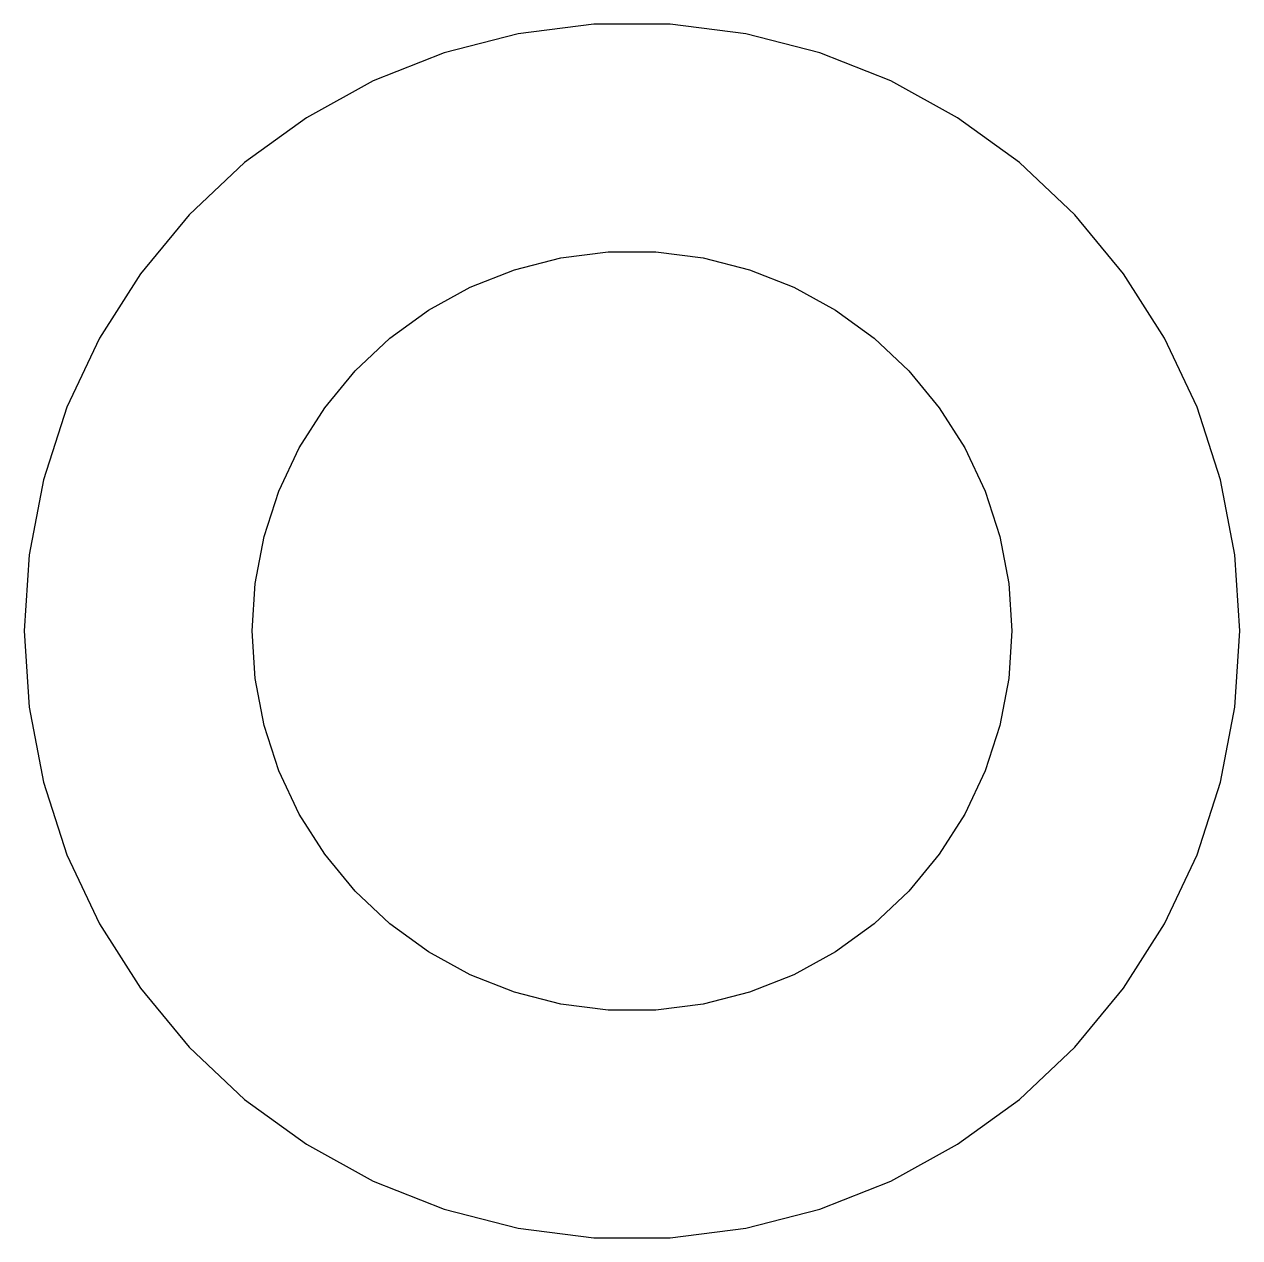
# Model space of a CAD drawing. Header units: metres. Extents: x -12 to 12, y -12 to 12.
import ezdxf

# ---------------------------------------------------------------- set-up
doc = ezdxf.new("R2010")
doc.units = ezdxf.units.M

msp = doc.modelspace()

# ---------------------------------------------------------------- linework, layer by layer
for p, q in [((-2.24857, 11.7874), (-3.70819, 11.4127)), ((-0.753479, 11.9763), (-2.24857, 11.7874)), ((0.753479, 11.9763), (-0.753479, 11.9763)), ((2.24857, 11.7874), (0.753479, 11.9763)), ((3.70819, 11.4127), (2.24857, 11.7874)), ((-3.70819, 11.4127), (-5.10934, 10.8579)), ((5.10934, 10.8579), (3.70819, 11.4127)), ((-5.10934, 10.8579), (-6.42992, 10.1319)), ((6.42992, 10.1319), (5.10934, 10.8579)), ((-6.42992, 10.1319), (-7.64908, 9.24615)), ((7.64908, 9.24615), (6.42992, 10.1319)), ((-7.64908, 9.24615), (-8.74762, 8.21455)), ((8.74762, 8.21455), (7.64908, 9.24615)), ((-8.74762, 8.21455), (-9.70819, 7.05342)), ((9.70819, 7.05342), (8.74762, 8.21455)), ((-1.40535, 7.36714), (-0.470917, 7.4852)), ((-0.470917, 7.4852), (0.470917, 7.4852)), ((0.470917, 7.4852), (1.40535, 7.36714)), ((-2.31763, 7.13292), (-1.40535, 7.36714)), ((1.40535, 7.36714), (2.31763, 7.13292)), ((-9.70819, 7.05342), (-10.5157, 5.78104)), ((-3.19334, 6.78619), (-2.31763, 7.13292)), ((2.31763, 7.13292), (3.19334, 6.78619)), ((10.5157, 5.78104), (9.70819, 7.05342)), ((-4.01869, 6.33246), (-3.19334, 6.78619)), ((3.19334, 6.78619), (4.01869, 6.33246)), ((-4.78067, 5.77884), (-4.01869, 6.33246)), ((4.01869, 6.33246), (4.78067, 5.77884)), ((-10.5157, 5.78104), (-11.1573, 4.41748)), ((-5.46725, 5.13409), (-4.78067, 5.77884)), ((4.78067, 5.77884), (5.46725, 5.13409)), ((11.1573, 4.41748), (10.5157, 5.78104)), ((-6.06763, 4.40839), (-5.46725, 5.13409)), ((5.46725, 5.13409), (6.06763, 4.40839)), ((-11.1573, 4.41748), (-11.623, 2.98427)), ((-6.5723, 3.61314), (-6.06763, 4.40839)), ((6.06763, 4.40839), (6.5723, 3.61314)), ((11.623, 2.98427), (11.1573, 4.41748)), ((-6.97331, 2.76093), (-6.5723, 3.61314)), ((6.5723, 3.61314), (6.97331, 2.76093)), ((-11.623, 2.98427), (-11.9054, 1.504)), ((11.9054, 1.504), (11.623, 2.98427)), ((-7.26436, 1.86517), (-6.97331, 2.76093)), ((6.97331, 2.76093), (7.26436, 1.86517)), ((-7.44086, 0.939987), (-7.26436, 1.86517)), ((7.26436, 1.86517), (7.44086, 0.939987)), ((-11.9054, 1.504), (-12, 0)), ((12, 0), (11.9054, 1.504)), ((-7.5, 0), (-7.44086, 0.939987)), ((7.44086, 0.939987), (7.5, 0)), ((-12, 0), (-11.9054, -1.504)), ((-7.44086, -0.939987), (-7.5, 0)), ((7.5, 0), (7.44086, -0.939987)), ((11.9054, -1.504), (12, 0)), ((-7.26436, -1.86517), (-7.44086, -0.939987)), ((7.44086, -0.939987), (7.26436, -1.86517)), ((-11.9054, -1.504), (-11.623, -2.98427)), ((11.623, -2.98427), (11.9054, -1.504)), ((-6.97331, -2.76093), (-7.26436, -1.86517)), ((7.26436, -1.86517), (6.97331, -2.76093)), ((-6.5723, -3.61314), (-6.97331, -2.76093)), ((6.97331, -2.76093), (6.5723, -3.61314)), ((-11.623, -2.98427), (-11.1573, -4.41748)), ((11.1573, -4.41748), (11.623, -2.98427)), ((-6.06763, -4.40839), (-6.5723, -3.61314)), ((6.5723, -3.61314), (6.06763, -4.40839)), ((-11.1573, -4.41748), (-10.5157, -5.78104)), ((-5.46725, -5.13409), (-6.06763, -4.40839)), ((6.06763, -4.40839), (5.46725, -5.13409)), ((10.5157, -5.78104), (11.1573, -4.41748)), ((-4.78067, -5.77884), (-5.46725, -5.13409)), ((5.46725, -5.13409), (4.78067, -5.77884)), ((-10.5157, -5.78104), (-9.70819, -7.05342)), ((-4.01869, -6.33246), (-4.78067, -5.77884)), ((4.78067, -5.77884), (4.01869, -6.33246)), ((9.70819, -7.05342), (10.5157, -5.78104)), ((-3.19334, -6.78619), (-4.01869, -6.33246)), ((4.01869, -6.33246), (3.19334, -6.78619)), ((-2.31763, -7.13292), (-3.19334, -6.78619)), ((3.19334, -6.78619), (2.31763, -7.13292)), ((-9.70819, -7.05342), (-8.74762, -8.21455)), ((-1.40535, -7.36714), (-2.31763, -7.13292)), ((2.31763, -7.13292), (1.40535, -7.36714)), ((8.74762, -8.21455), (9.70819, -7.05342)), ((-0.470917, -7.4852), (-1.40535, -7.36714)), ((1.40535, -7.36714), (0.470917, -7.4852)), ((0.470917, -7.4852), (-0.470917, -7.4852)), ((-8.74762, -8.21455), (-7.64908, -9.24615)), ((7.64908, -9.24615), (8.74762, -8.21455)), ((-7.64908, -9.24615), (-6.42992, -10.1319)), ((6.42992, -10.1319), (7.64908, -9.24615)), ((-6.42992, -10.1319), (-5.10934, -10.8579)), ((5.10934, -10.8579), (6.42992, -10.1319)), ((-5.10934, -10.8579), (-3.70819, -11.4127)), ((3.70819, -11.4127), (5.10934, -10.8579)), ((-3.70819, -11.4127), (-2.24857, -11.7874)), ((2.24857, -11.7874), (3.70819, -11.4127)), ((-2.24857, -11.7874), (-0.753479, -11.9763)), ((-0.753479, -11.9763), (0.753479, -11.9763)), ((0.753479, -11.9763), (2.24857, -11.7874))]:
    msp.add_line(p, q)

doc.saveas('drawing.dxf')
